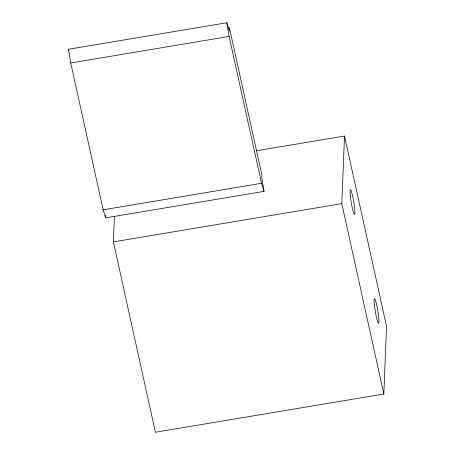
<?xml version="1.0" encoding="UTF-8"?>
<svg xmlns="http://www.w3.org/2000/svg" width="455" height="455" viewBox="0 0 455 455"><rect width="100%" height="100%" fill="white"/><g stroke="black" fill="none" stroke-linecap="round" stroke-linejoin="round"><path stroke-width="0.68" d="M256.239 150.821L344.52 136.039L386.545 326.406L383.827 394.007L155.411 432.25L113.386 241.884L114.404 216.535M229.456 27.994L229.343 30.809L226.829 22.75L68.455 49.265L70.747 62.961L103.16 209.812L105.674 217.871L264.048 191.362L261.762 177.666L261.87 174.851L229.456 27.994L228.103 28.221M383.827 394.007L341.807 203.641L344.52 136.039M70.747 62.961L229.115 36.445L261.534 183.297L264.048 191.362M103.16 209.812L261.534 183.297M113.386 241.884L341.807 203.641M68.455 49.265L68.876 50.607M226.829 22.75L229.115 36.445M105.219 215.135L105.674 217.871M374.328 304.361A12.421 1.285 80.5 0 0 378.486 323.204A12.421 1.285 80.5 0 0 376.746 305.333A12.421 1.285 80.5 0 0 374.328 304.361M350.316 195.582A12.421 1.285 80.5 0 0 354.473 214.424A12.421 1.285 80.5 0 0 352.733 196.549A12.421 1.285 80.5 0 0 350.316 195.582"/></g></svg>
